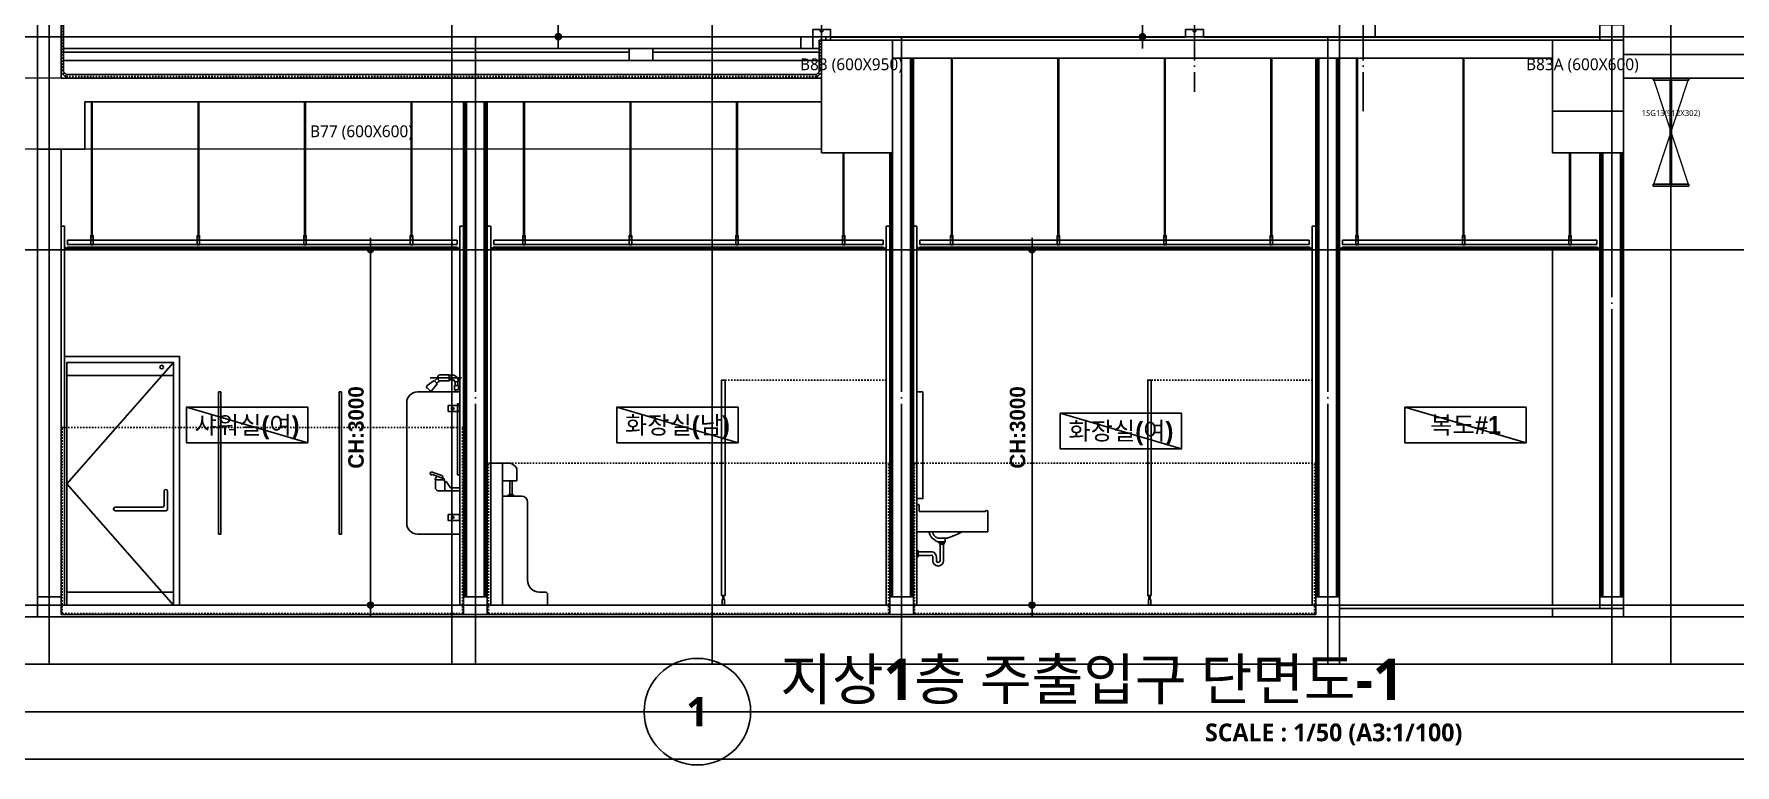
# Model space of a CAD drawing. Header units: millimetres. Extents: x 3106 to 82334, y 1073 to 28529.
# Drawn here: x 56439 to 70808, y 14104 to 20276 of the extents above; entities that cross this region are included whole.
import ezdxf
from ezdxf.enums import TextEntityAlignment as Align

# ---------------------------------------------------------------- set-up
doc = ezdxf.new("R2010")
doc.units = ezdxf.units.MM
doc.header["$LTSCALE"] = 50
for name, pattern in [('CEN', [62, 60, -1, 0, -1]), ('HID', [0.5, 0.25, -0.25]), ('주단면도-1$0$STD_CENTER', [66, 60, -2, 2, -2])]:
    doc.linetypes.add(name, pattern=pattern)
doc.layers.get('Defpoints').update_dxf_attribs({"color": 153})
for name, color, linetype in [('0LIN2', 6, 'Continuous'), ('0SYMB', 7, 'Continuous'), ('A-ANNO-DIM', 4, 'Continuous'), ('A-ANNO-TITL', 7, 'Continuous'), ('A-CEN', 1, 'CEN'), ('A-DWXM-WIND', 4, 'Continuous'), ('A-FIN3', 8, 'Continuous'), ('A-FLOR-TOIL-ELE2', 4, 'Continuous'), ('A-FLOR-TOIL-TILE', 8, 'Continuous'), ('A-FLOR-TOIL-WALL', 6, 'Continuous'), ('A-MKXS-TEXT1', 3, 'Continuous'), ('A-WALL-DRY1', 7, 'Continuous'), ('AA-HAT-타일', 8, 'Continuous'), ('AA-XXXX-TXT1', 2, 'Continuous'), ('C02-AA$0$A-FIN-TYP1', 6, 'Continuous'), ('C02-AA$0$A-SECT-CLNG', 6, 'Continuous'), ('C02-AA$0$A-SECT-MATR1', 4, 'Continuous'), ('fin-5', 6, 'Continuous'), ('FIN2', 5, 'Continuous'), ('FUR', 4, 'Continuous'), ('HH', 9, 'Continuous'), ('HID', 7, 'HID'), ('Leader', 7, 'Continuous'), ('TIL', 8, 'Continuous'), ('TO', 4, 'Continuous'), ('WID', 4, 'Continuous'), ('WIN', 4, 'Continuous'), ('주단면도-1$0$A-FIN-TYP1', 6, 'Continuous'), ('주단면도-1$0$A-OUT-FIN-TYP2', 4, 'Continuous'), ('주단면도-1$0$A-ST-AXIS-CEN', 252, '주단면도-1$0$STD_CENTER'), ('주단면도-1$0$A-ST-CONC', 2, 'Continuous'), ('주단면도-1$0$A-WALL-MASN', 3, 'Continuous'), ('철골', 2, 'Continuous')]:
    doc.layers.add(name, color=color, linetype=linetype)
for name, color, linetype, plot in [('A-ANNO-NPLT', 129, 'Continuous', False), ('G(그리드1)', 185, 'Continuous', False), ('G(그리드2)', 235, 'Continuous', False)]:
    doc.layers.add(name, color=color, linetype=linetype, plot=plot)
doc.layers.add('A-ELEV-LIN2', color=7, linetype='Continuous', lineweight=25)
doc.layers.add('A-XXXX-NPLT', color=144, linetype='Continuous', lineweight=15, plot=False)
doc.styles.add('2020음성 1차', font='나눔고딕Bold.ttf')
doc.styles.add('SH_진천_나눔', font='')
doc.styles.add('맑은고딕', font='')
doc.styles.get('SH_진천_나눔').set_extended_font_data('NanumGothic', bold=True)
doc.styles.get('맑은고딕').set_extended_font_data('Malgun Gothic')
doc.dimstyles.new('SHP 50내부', dxfattribs={"dimscale": 50, "dimtxt": 2.6, "dimasz": 1, "dimexe": 2, "dimexo": 2, "dimgap": 1, "dimtad": 1, "dimdec": 0, "dimzin": 0, "dimdsep": 46, "dimtxsty": '2020음성 1차', "dimblk": 'DIMDOT', "dimcen": 0.09, "dimclrd": 256, "dimclre": 256, "dimclrt": 3, "dimadec": 0, "dimazin": 1, "dimtfac": 1, "dimtdec": 0, "dimtix": 1, "dimtmove": 2, "dimatfit": 0, "dimldrblk": 'DIMDOT', "dimfxl": 1, "dimtolj": 1, "dimtzin": 0, "dimlwd": -1, "dimlwe": -1, "dimarcsym": 0})

# ---------------------------------------------------------------- blocks, each defined once
blk = doc.blocks.new('*U1080')
at = {"layer": 'A-ANNO-TITL'}
blk.add_line((0, 0), (6262, 0), dxfattribs=at)
blk.add_circle((-450, 0), 450, dxfattribs=at)
at = {"layer": 'AA-XXXX-TXT1', "style": 'SH_진천_나눔'}
blk.add_attdef('DWG.TITLE', (250, 100), '', height=350, dxfattribs=at)
at = {"layer": 'AA-XXXX-TXT1', "color": 7, "style": 'SH_진천_나눔'}
blk.add_attdef('NO1', text='', height=300, dxfattribs=at).set_placement((-450, 0), align=Align.MIDDLE)
at = {"layer": 'AA-XXXX-TXT1', "style": 'SH_진천_나눔'}
blk.add_attdef('SCALE', text='', height=150, dxfattribs=at).set_placement((6012, -100), align=Align.TOP_RIGHT)
blk = doc.blocks.new('A$C1BF15DB8')
at = {"layer": 'A-ANNO-NPLT'}
for p, q in [((-21, 14, 0), (-21, -10, 0)), ((0, 0, 0), (-31, 0, 0))]:
    blk.add_line(p, q, dxfattribs=at)
at = {"layer": 'C02-AA$0$A-FIN-TYP1'}
blk.add_line((0, 24), (0, 0), dxfattribs=at)
at = {"layer": 'C02-AA$0$A-SECT-CLNG', "color": 8}
blk.add_line((4, 44), (4, 82), dxfattribs=at)
at = {"layer": 'C02-AA$0$A-SECT-MATR1'}
blk.add_lwpolyline([(-21, 14), (-6, 14), (-6, -1), (9, -1), (9, 0), (-5, 0), (-5, 15), (-20, 15), (-20, 29), (-21, 29)], close=True, dxfattribs=at)
blk = doc.blocks.new('A$C1A1450A5')
at = {"layer": 'C02-AA$0$A-SECT-CLNG', "color": 8}
for p, q in [((-7, 0), (-7, -3)), ((7, 0), (-7, 0)), ((7, 0), (7, -3)), ((10, -3), (-10, -3)), ((-10, -3), (-10, -83)), ((10, -6), (-10, -6)), ((10, -37), (-10, -37)), ((10, -83), (-10, -83)), ((-7, -9), (-7, -6)), ((7, -9), (-7, -9)), ((-4, -14), (-4, -9)), ((4, -14), (-4, -14)), ((4, -14), (4, -9)), ((7, -9), (7, -6)), ((10, -3), (10, -83))]:
    blk.add_line(p, q, dxfattribs=at)
blk = doc.blocks.new('DIMDOT')
at = {"color": 0}
blk.add_line((-2, 0), (2, 0), dxfattribs=at)
for radius in [0.5, 0.25]:
    blk.add_circle((0, 0), radius, dxfattribs=at)
blk = doc.blocks.new('*D1210')
at = {"layer": 'A-ANNO-DIM'}
for p, q in [((65266, 18454), (64770, 18454)), ((64870, 18404), (64870, 15504)), ((65271, 15454), (64770, 15454))]:
    blk.add_line(p, q, dxfattribs=at)
at = {"layer": 'Defpoints', "color": 0}
for p in [(65366, 18454), (64870, 15454), (65371, 15454)]:
    blk.add_point(p, dxfattribs=at)
at = {"layer": 'A-ANNO-DIM', "linetype": 'ByBlock', "xscale": 50, "yscale": 50, "zscale": 50}
for p, rotation in [((64870, 18454), 90), ((64870, 15454), 270)]:
    blk.add_blockref('DIMDOT', p, dxfattribs=dict(at, rotation=rotation))
at = {"layer": 'A-ANNO-DIM', "color": 3, "insert": (64748, 16954), "char_height": 130, "attachment_point": 5, "rotation": 90, "style": '2020음성 1차'}
blk.add_mtext('\\A1;CH:3000', dxfattribs=at)
blk = doc.blocks.new('*D1211')
at = {"layer": 'A-ANNO-DIM'}
for p, q in [((66199, 23254), (65703, 23254)), ((65803, 23204), (65803, 20304)), ((66203, 20254), (65703, 20254))]:
    blk.add_line(p, q, dxfattribs=at)
at = {"layer": 'Defpoints', "color": 0}
for p in [(66299, 23254), (65803, 20254), (66303, 20254)]:
    blk.add_point(p, dxfattribs=at)
at = {"layer": 'A-ANNO-DIM', "linetype": 'ByBlock', "xscale": 50, "yscale": 50, "zscale": 50}
for p, rotation in [((65803, 23254), 90), ((65803, 20254), 270)]:
    blk.add_blockref('DIMDOT', p, dxfattribs=dict(at, rotation=rotation))
at = {"layer": 'A-ANNO-DIM', "color": 3, "insert": (65681, 21754), "char_height": 130, "attachment_point": 5, "rotation": 90, "style": '2020음성 1차'}
blk.add_mtext('\\A1;CH:3000', dxfattribs=at)
blk = doc.blocks.new('*D1213')
at = {"layer": 'A-ANNO-DIM'}
for p, q in [((61568, 23254), (60768, 23254)), ((60868, 23204), (60868, 20304)), ((61568, 20254), (60768, 20254))]:
    blk.add_line(p, q, dxfattribs=at)
at = {"layer": 'Defpoints', "color": 0}
for p in [(61668, 23254), (60868, 20254), (61668, 20254)]:
    blk.add_point(p, dxfattribs=at)
at = {"layer": 'A-ANNO-DIM', "linetype": 'ByBlock', "xscale": 50, "yscale": 50, "zscale": 50}
for p, rotation in [((60868, 23254), 90), ((60868, 20254), 270)]:
    blk.add_blockref('DIMDOT', p, dxfattribs=dict(at, rotation=rotation))
at = {"layer": 'A-ANNO-DIM', "color": 3, "insert": (60746, 21754), "char_height": 130, "attachment_point": 5, "rotation": 90, "style": '2020음성 1차'}
blk.add_mtext('\\A1;3000', dxfattribs=at)
blk = doc.blocks.new('*D1242')
at = {"layer": 'A-ANNO-DIM'}
for p, q in [((59678, 18454), (59182, 18454)), ((59282, 18404), (59282, 15504)), ((59682, 15454), (59182, 15454))]:
    blk.add_line(p, q, dxfattribs=at)
at = {"layer": 'Defpoints', "color": 0}
for p in [(59778, 18454), (59282, 15454), (59782, 15454)]:
    blk.add_point(p, dxfattribs=at)
at = {"layer": 'A-ANNO-DIM', "linetype": 'ByBlock', "xscale": 50, "yscale": 50, "zscale": 50}
for p, rotation in [((59282, 18454), 90), ((59282, 15454), 270)]:
    blk.add_blockref('DIMDOT', p, dxfattribs=dict(at, rotation=rotation))
at = {"layer": 'A-ANNO-DIM', "color": 3, "insert": (59160, 16954), "char_height": 130, "attachment_point": 5, "rotation": 90, "style": '2020음성 1차'}
blk.add_mtext('\\A1;CH:3000', dxfattribs=at)

msp = doc.modelspace()

# ---------------------------------------------------------------- linework, layer by layer
msp.add_lwpolyline([(63167.5, 20223.9), (63127.5, 20223.9), (63127.5, 20253.9), (63167.5, 20253.9)], close=True)
at = {"layer": '0LIN2'}
for p, q in [((63167.5, 20253.9), (63167.5, 20250.9)), ((63167.5, 20253.9), (63167.5, 20250.9)), ((63167.5, 20250.9), (63167.5, 20253.9))]:
    msp.add_line(p, q, dxfattribs=at)
for points in [[(63167.5, 20253.9), (66167.5, 20253.9)], [(63167.5, 20250.9), (66167.5, 20250.9)], [(66317.5, 20253.9), (69667.5, 20253.9)], [(66317.5, 20250.9), (69667.5, 20250.9)]]:
    msp.add_lwpolyline(points, dxfattribs=at)
at = {"layer": '0SYMB'}
for points in [[(58751.4, 17124.6), (57726.4, 17124.6), (57726.4, 16824.6), (58751.4, 16824.6)], [(62386.8, 17124.6), (61361.8, 17124.6), (61361.8, 16824.6), (62386.8, 16824.6)], [(69045.5, 17124.6), (68020.5, 17124.6), (68020.5, 16824.6), (69045.5, 16824.6)], [(66133.3, 17074.6), (65108.3, 17074.6), (65108.3, 16774.6), (66133.3, 16774.6)]]:
    msp.add_lwpolyline(points, close=True, dxfattribs=at)
at = {"layer": 'A-ANNO-NPLT'}
for p, q in [((56718.5, 18453.9), (56687.5, 18453.9)), ((56697.5, 18467.9), (56697.5, 18443.9)), ((60016.5, 18453.9), (60047.5, 18453.9)), ((60037.5, 18467.9), (60037.5, 18443.9)), ((60318.5, 18453.9), (60287.5, 18453.9)), ((60297.5, 18467.9), (60297.5, 18443.9)), ((63616.5, 18453.9), (63647.5, 18453.9)), ((63637.5, 18467.9), (63637.5, 18443.9)), ((63918.5, 18453.9), (63887.5, 18453.9)), ((63897.5, 18467.9), (63897.5, 18443.9)), ((67216.5, 18453.9), (67247.5, 18453.9)), ((67237.5, 18467.9), (67237.5, 18443.9)), ((67488.5, 18453.9), (67457.5, 18453.9)), ((67467.5, 18467.9), (67467.5, 18443.9)), ((69646.5, 18453.9), (69677.5, 18453.9)), ((69667.5, 18467.9), (69667.5, 18443.9))]:
    msp.add_line(p, q, dxfattribs=at)
at = {"layer": 'A-CEN'}
for p, q in [((56567.5, 26153.9), (56567.5, 14953.9)), ((63092.5, 26153.9), (63092.5, 19789.4)), ((66242.5, 26153.9), (66242.5, 19789.4)), ((67667.5, 26153.9), (67667.5, 19623.9)), ((69767.5, 14953.9), (69767.5, 26153.9)), ((56567.5, 20333.9), (56567.5, 14953.9)), ((60167.5, 20253.9), (60167.5, 14953.9)), ((63767.5, 20253.9), (63767.5, 14953.9)), ((67367.5, 20253.9), (67367.5, 14953.9))]:
    msp.add_line(p, q, dxfattribs=at)
at = {"layer": 'A-DWXM-WIND'}
for p, q in [((56717.5, 17393.9), (57617.5, 17393.9)), ((57537.5, 16294.1), (57537.5, 16416.1)), ((57551.5, 16430.1), (57553.5, 16430.1)), ((57567.5, 16264.1), (57567.5, 16416.1)), ((57110.5, 16266.1), (57110.5, 16264.1)), ((57124.5, 16280.1), (57523.5, 16280.1)), ((57124.5, 16250.1), (57553.5, 16250.1)), ((57617.5, 15563.9), (56717.5, 15563.9))]:
    msp.add_line(p, q, dxfattribs=at)
msp.add_lwpolyline([(56717.5, 15453.9), (56717.5, 17503.9), (57617.5, 17503.9), (57617.5, 15453.9)], dxfattribs=at)
msp.add_circle((57517.5, 17463.9), 15, dxfattribs=at)
for centre, start, end in [((57551.5, 16416.1), 90, 180), ((57553.5, 16416.1), 0, 90), ((57124.5, 16266.1), 90, 180), ((57124.5, 16264.1), 180, 270), ((57523.5, 16294.1), 270, 0), ((57553.5, 16264.1), 270, 0)]:
    msp.add_arc(centre, 14, start, end, dxfattribs=at)
at = {"layer": 'A-ELEV-LIN2'}
msp.add_line((69267.5, 15453.9), (69267.5, 18453.9), dxfattribs=at)
at = {"layer": 'A-FIN3'}
msp.add_line((67767.5, 20253.9), (67767.5, 23253.9), dxfattribs=at)
at = {"layer": 'A-FLOR-TOIL-ELE2'}
for p, q in [((59984.7, 17395.6), (59945.1, 17395.6)), ((59963.2, 17395.6), (59963.2, 17357.6)), ((59758.8, 17288.3), (59781.6, 17266.2)), ((59819.6, 17351), (59760.2, 17307.4)), ((59786.2, 17371.8), (60051.5, 17371.8)), ((59846, 17323), (59800, 17267.2)), ((59819.6, 17351), (59846, 17323)), ((59849.3, 17374.1), (59822.9, 17347.7)), ((59863.5, 17348.8), (59841.3, 17327.9)), ((59963.2, 17362.6), (59945.1, 17362.6)), ((59978.7, 17357.6), (59945.1, 17357.6)), ((59991.3, 17339.5), (59991.3, 17345.1)), ((60022.7, 17339.5), (59991.3, 17339.5)), ((60024.3, 17308.1), (59991.3, 17308.1)), ((59991.3, 17308.1), (59991.3, 17271.8)), ((59991.3, 17271.8), (60024.3, 17271.8)), ((59996.2, 17337.8), (59996.2, 17339.5)), ((59996.2, 17337.8), (59996.2, 17308.1)), ((60019.3, 17337.8), (60019.3, 17339.5)), ((60019.3, 17337.8), (60019.3, 17308.1)), ((60024.3, 17271.8), (60024.3, 17308.1)), ((60024.3, 17299.9), (60037.5, 17299.9)), ((60024.3, 17276.8), (60037.5, 17276.8)), ((59990, 17113.9), (59960, 17113.9)), ((59975, 17128.9), (59975, 17098.9)), ((60037.5, 17088.9), (60037.5, 17138.9)), ((59792.8, 16577.8), (59806.6, 16577.8)), ((59804.9, 16555.4), (59894.3, 16522.8)), ((59806.6, 16577.8), (59890.8, 16545.1)), ((59842.7, 16541.7), (59824.5, 16510.7)), ((59890.8, 16545.1), (59894.3, 16522.8)), ((59906.3, 16510.7), (59824.5, 16510.7)), ((59830.7, 16510.7), (59830.7, 16436.8)), ((59830.7, 16436.8), (59847.9, 16419.6)), ((59847.9, 16419.6), (59909.8, 16419.6)), ((59901.2, 16522.8), (59894.3, 16522.8)), ((59906.3, 16510.7), (59901.2, 16522.8)), ((59909.8, 16493.6), (59905.1, 16510.7)), ((59909.8, 16419.6), (59909.8, 16493.6)), ((59909.8, 16493.6), (59923.5, 16493.6)), ((59909.8, 16419.6), (60037.5, 16419.6)), ((59923.5, 16493.6), (59956.2, 16445.4)), ((59956.2, 16445.4), (60037.5, 16445.4)), ((59990, 16193.9), (59960, 16193.9)), ((59975, 16178.9), (59975, 16208.9)), ((60037.5, 16218.9), (60037.5, 16168.9))]:
    msp.add_line(p, q, dxfattribs=at)
msp.add_lwpolyline([(59865.8, 17398.9), (59945.1, 17398.9), (59945.1, 17347.7), (59865.6, 17347.7)], dxfattribs=at)
for points in [[(59937.5, 17088.9), (60037.5, 17088.9), (60037.5, 17138.9), (59937.5, 17138.9)], [(60037.5, 17153.9), (60017.5, 17153.9), (60017.5, 16553.9), (60037.5, 16553.9)], [(60034.5, 17088.9), (60037.5, 17088.9), (60037.5, 17138.9), (60034.5, 17138.9)], [(59937.5, 16218.9), (60037.5, 16218.9), (60037.5, 16168.9), (59937.5, 16168.9)], [(60034.5, 16218.9), (60037.5, 16218.9), (60037.5, 16168.9), (60034.5, 16168.9)]]:
    msp.add_lwpolyline(points, close=True, dxfattribs=at)
for centre in [(59975, 17113.9), (59975, 16193.9)]:
    msp.add_circle(centre, 10, dxfattribs=at)
for centre, radius, start, end in [((59877.2, 17373.3), 28, 113.88842, 245.57556), ((59967.1, 17342.8), 55.7, 356.6191, 71.55738), ((59767.6, 17297.3), 12.5, 126.29314, 225.81883), ((59790.3, 17275.2), 12.5, 225.81883, 320.51586), ((59978.7, 17345.1), 12.5, 0, 90), ((59798.1, 16566.2), 12.7, 114.35489, 302.26648)]:
    msp.add_arc(centre, radius, start, end, dxfattribs=at)
at = {"layer": 'A-FLOR-TOIL-TILE'}
msp.add_line((59997.5, 17253.9), (59997.5, 17271.8), dxfattribs=at)
at = {"layer": 'A-FLOR-TOIL-WALL'}
for points in [[(58017.5, 17253.9), (57997.5, 17253.9), (57997.5, 16053.9), (58017.5, 16053.9)], [(59037.5, 17253.9), (59017.5, 17253.9), (59017.5, 16053.9), (59037.5, 16053.9)]]:
    msp.add_lwpolyline(points, close=True, dxfattribs=at)
msp.add_lwpolyline([(59587.5, 17163.9, -0.4142136), (59677.5, 17253.9), (60037.5, 17253.9), (60037.5, 16053.9), (59677.5, 16053.9, -0.4142136), (59587.5, 16143.9)], format="xyb", close=True, dxfattribs=at)
at = {"layer": 'A-WALL-DRY1'}
for p, q in [((63842.5, 15523.9), (63842.5, 20073.9)), ((63855, 15523.9), (63855, 20073.9)), ((63867.5, 15523.9), (63867.5, 20073.9)), ((67267.5, 15523.9), (67267.5, 20073.9)), ((67280, 15523.9), (67280, 20073.9)), ((67292.5, 15523.9), (67292.5, 20073.9)), ((67442.5, 15523.9), (67442.5, 20073.9)), ((67455, 15523.9), (67455, 20073.9)), ((67467.5, 15523.9), (67467.5, 20073.9)), ((60067.5, 15523.9), (60067.5, 19703.9)), ((60080, 15523.9), (60080, 19703.9)), ((60092.5, 15523.9), (60092.5, 19703.9)), ((60242.5, 15523.9), (60242.5, 19703.9)), ((60255, 15523.9), (60255, 19703.9)), ((60267.5, 15523.9), (60267.5, 19703.9)), ((63667.5, 15523.9), (63667.5, 19273.9)), ((63680, 15523.9), (63680, 19273.9)), ((63692.5, 15523.9), (63692.5, 19315.2)), ((69667.5, 15523.9), (69667.5, 19273.9)), ((69680, 15523.9), (69680, 19273.9)), ((69692.5, 15523.9), (69692.5, 19273.9)), ((69842.5, 15523.9), (69842.5, 19273.9)), ((69855, 15523.9), (69855, 19273.9)), ((69867.5, 15523.9), (69867.5, 19273.9))]:
    msp.add_line(p, q, dxfattribs=at)
at = {"layer": 'A-XXXX-NPLT'}
for p, q in [((63092.5, 19903.9), (54867.5, 19903.9)), ((70116.5, 19903.9), (70418.5, 18991.9)), ((70116.5, 18991.9), (70418.5, 19903.9)), ((63092.5, 19303.9), (54867.5, 19303.9))]:
    msp.add_line(p, q, dxfattribs=at)
for points in [[(63092.5, 19273.9), (63692.5, 19273.9), (63692.5, 20223.9), (63092.5, 20223.9)], [(69267.5, 19623.9), (69867.5, 19623.9), (69867.5, 20223.9), (69267.5, 20223.9)]]:
    msp.add_lwpolyline(points, close=True, dxfattribs=at)
at = {"layer": 'AA-HAT-타일'}
for p, q in [((56697.5, 15453.9), (56697.5, 18653.9)), ((60037.5, 15453.9), (60037.5, 18653.9)), ((60297.5, 15453.9), (60297.5, 18653.9)), ((63637.5, 15453.9), (63637.5, 18653.9)), ((63897.5, 15453.9), (63897.5, 18653.9)), ((67237.5, 15453.9), (67237.5, 18653.9)), ((56697.5, 15453.9), (60037.5, 15453.9)), ((60297.5, 15453.9), (63637.5, 15453.9)), ((63897.5, 15453.9), (67237.5, 15453.9))]:
    msp.add_line(p, q, dxfattribs=at)
at = {"layer": 'C02-AA$0$A-FIN-TYP1'}
for p, q in [((56718.5, 18477.9), (60016.5, 18477.9, 0)), ((56718.5, 18465.9), (60016.5, 18465.9, 0)), ((56718.5, 18453.9), (60016.5, 18453.9, 0)), ((60318.5, 18477.9), (63616.5, 18477.9, 0)), ((60318.5, 18465.9), (63616.5, 18465.9, 0)), ((60318.5, 18453.9), (63616.5, 18453.9, 0)), ((63918.5, 18477.9), (67216.5, 18477.9, 0)), ((63918.5, 18465.9), (67216.5, 18465.9, 0)), ((63918.5, 18453.9), (67216.5, 18453.9, 0)), ((67488.5, 18477.9), (69646.5, 18477.9, 0)), ((67488.5, 18465.9), (69646.5, 18465.9, 0)), ((67488.5, 18453.9), (69646.5, 18453.9, 0))]:
    msp.add_line(p, q, dxfattribs=at)
at = {"layer": 'C02-AA$0$A-SECT-CLNG', "color": 8}
for p, q in [((64188.6, 20073.9), (64188.6, 18578.4)), ((64195.6, 20073.9), (64195.6, 18578.4)), ((65088.6, 20073.9), (65088.6, 18578.4)), ((65095.6, 20073.9), (65095.6, 18578.4)), ((65988.6, 20073.9), (65988.6, 18578.4)), ((65995.6, 20073.9), (65995.6, 18578.4)), ((66888.6, 20073.9), (66888.6, 18578.4)), ((66895.6, 20073.9), (66895.6, 18578.4)), ((67611.6, 20073.9), (67611.6, 18578.4)), ((67618.6, 20073.9), (67618.6, 18578.4)), ((68511.6, 20073.9), (68511.6, 18578.4)), ((68518.6, 20073.9), (68518.6, 18578.4)), ((56924.2, 19703.9), (56924.2, 18578.4)), ((56931.2, 19703.9), (56931.2, 18578.4)), ((57824.2, 19703.9), (57824.2, 18578.4)), ((57831.2, 19703.9), (57831.2, 18578.4)), ((58724.2, 19703.9), (58724.2, 18578.4)), ((58731.2, 19703.9), (58731.2, 18578.4)), ((59624.2, 19703.9), (59624.2, 18578.4)), ((59631.2, 19703.9), (59631.2, 18578.4)), ((60574.3, 19703.9), (60574.3, 18578.4)), ((60581.3, 19703.9), (60581.3, 18578.4)), ((61474.3, 19703.9), (61474.3, 18578.4)), ((61481.3, 19703.9), (61481.3, 18578.4)), ((62374.3, 19703.9), (62374.3, 18578.4)), ((62381.3, 19703.9), (62381.3, 18578.4)), ((63274.3, 19273.9), (63274.3, 18578.4)), ((63281.3, 19273.9), (63281.3, 18578.4)), ((69411.6, 19273.9), (69411.6, 18578.4)), ((69418.6, 19273.9), (69418.6, 18578.4)), ((56722.9, 18535.9), (60012.1, 18535.9, 0)), ((56722.9, 18497.9), (60012.1, 18497.9, 0)), ((60322.9, 18535.9), (63612.1, 18535.9, 0)), ((60322.9, 18497.9), (63612.1, 18497.9, 0)), ((63922.9, 18535.9), (67212.1, 18535.9, 0)), ((63922.9, 18497.9), (67212.1, 18497.9, 0)), ((67492.9, 18535.9), (69642.1, 18535.9, 0)), ((67492.9, 18497.9), (69642.1, 18497.9, 0))]:
    msp.add_line(p, q, dxfattribs=at)
at = {"layer": 'fin-5'}
for p, q in [((66167.5, 20253.9), (66167.5, 20250.9)), ((66317.5, 20253.9), (66317.5, 20250.9)), ((66317.5, 20253.9), (66317.5, 20250.9)), ((66317.5, 20253.9), (66317.5, 20250.9)), ((56711, 19933.9), (56687.5, 19957.3)), ((63049.1, 19933.9), (63072.5, 19957.3))]:
    msp.add_line(p, q, dxfattribs=at)
at = {"layer": 'FIN2'}
msp.add_line((56687.5, 21773.9), (56687.5, 19957.3), dxfattribs=at)
at = {"layer": 'FUR'}
for points in [[(62277.5, 15533.9), (62247.5, 15533.9), (62247.5, 17353.9), (62277.5, 17353.9)], [(65877.5, 15533.9), (65847.5, 15533.9), (65847.5, 17353.9), (65877.5, 17353.9)], [(62257.5, 15503.9), (62267.5, 15503.9), (62267.5, 15533.9), (62257.5, 15533.9)], [(65857.5, 15503.9), (65867.5, 15503.9), (65867.5, 15533.9), (65857.5, 15533.9)]]:
    msp.add_lwpolyline(points, close=True, dxfattribs=at)
for points in [[(62262.5, 15453.9), (62272.5, 15453.9), (62272.5, 15498.9, 0.4142136), (62267.5, 15503.9), (62257.5, 15503.9, 0.4142136), (62252.5, 15498.9), (62252.5, 15453.9)], [(65862.5, 15453.9), (65872.5, 15453.9), (65872.5, 15498.9, 0.4142136), (65867.5, 15503.9), (65857.5, 15503.9, 0.4142136), (65852.5, 15498.9), (65852.5, 15453.9)]]:
    msp.add_lwpolyline(points, format="xyb", close=True, dxfattribs=at)
at = {"layer": 'G(그리드1)'}
for points in [[(50167.5, 28153.9), (73267.5, 28153.9), (73267.5, 14153.9), (50167.5, 14153.9)], [(50567.5, 27753.9), (72867.5, 27753.9), (72867.5, 14553.9), (50567.5, 14553.9)], [(50967.5, 27353.9), (72467.5, 27353.9), (72467.5, 14953.9), (50967.5, 14953.9)], [(51367.5, 26953.9), (72067.5, 26953.9), (72067.5, 14953.9), (51367.5, 14953.9)], [(52167.5, 26153.9), (71267.5, 26153.9), (71267.5, 15353.9), (52167.5, 15353.9)]]:
    msp.add_lwpolyline(points, close=True, dxfattribs=at)
at = {"layer": 'G(그리드2)'}
for p, q in [((58751.4, 16824.6), (57726.4, 17124.6)), ((62386.8, 16824.6), (61361.8, 17124.6)), ((69045.5, 16824.6), (68020.5, 17124.6)), ((66133.3, 16774.6), (65108.3, 17074.6))]:
    msp.add_line(p, q, dxfattribs=at)
at = {"layer": 'HH'}
for p, q in [((56715.5, 19903.9), (56667.5, 19951.9)), ((63044.5, 19903.9), (63092.5, 19951.9))]:
    msp.add_line(p, q, dxfattribs=at)
at = {"layer": 'HID', "color": 8}
for p, q in [((56677.5, 21753.9), (56677.5, 19953.2)), ((63082.5, 20223.9), (63082.5, 19953.2)), ((56711.8, 19918.9), (56677.5, 19953.2)), ((63048.2, 19918.9), (56711.8, 19918.9)), ((63048.2, 19918.9), (63082.5, 19953.2)), ((62277.5, 17353.9), (63637.5, 17353.9)), ((65877.5, 17353.9), (67237.5, 17353.9)), ((56677.5, 15383.9), (56677.5, 16953.9)), ((56677.5, 16953.9), (60057.5, 16953.9)), ((60057.5, 15383.9), (60057.5, 16953.9)), ((60277.5, 15383.9), (60277.5, 16653.9)), ((60277.5, 16653.9), (63657.5, 16653.9)), ((63657.5, 15383.9), (63657.5, 16653.9)), ((63877.5, 15383.9), (63877.5, 16653.9)), ((63877.5, 16653.9), (67257.5, 16653.9)), ((67257.5, 15383.9), (67257.5, 16653.9)), ((56677.5, 15383.9), (60057.5, 15383.9)), ((60277.5, 15383.9), (63657.5, 15383.9)), ((63077.5, 15383.9), (63667.5, 15383.9)), ((63877.5, 15383.9), (67257.5, 15383.9))]:
    msp.add_line(p, q, dxfattribs=at)
at = {"layer": 'Leader'}
msp.add_lwpolyline([(57677.2, 20123.9, 0, 27.8, 0), (57677.2, 20207.2, 0, 0, 0), (57677.2, 21982.2, 0, 0, 0), (57977.2, 21982.2, 0, 0, 0)], format="xyseb", dxfattribs=at)
at = {"layer": 'TIL'}
msp.add_line((63897.5, 16653.9), (63897.5, 16653.9), dxfattribs=at)
msp.add_line((63897.5, 16653.9), (63897.5, 16653.9), dxfattribs=at)
msp.add_line((63897.5, 16653.9), (63897.5, 16653.9), dxfattribs=at)
at = {"layer": 'TO'}
for p, q in [((60457.7, 16653.9), (60397.5, 16653.9)), ((60397.5, 16503.9), (60397.5, 16653.9)), ((60517.9, 16503.9), (60517.9, 16608.5)), ((63897.5, 16653.9), (63897.5, 16653.9)), ((60397.5, 16503.9), (60517.9, 16503.9)), ((60442.5, 16373.9), (60447.5, 16383.9)), ((60447.5, 16383.9), (60452.5, 16383.9)), ((60487.5, 16383.9), (60447.5, 16383.9)), ((60452.5, 16388.9), (60457.5, 16388.9)), ((60452.5, 16383.9), (60452.5, 16388.9)), ((60452.5, 16388.9), (60482.5, 16388.9)), ((60457.5, 16388.9), (60457.5, 16503.9)), ((60477.5, 16503.9), (60477.5, 16388.9)), ((60477.5, 16388.9), (60482.5, 16388.9)), ((60482.5, 16388.9), (60482.5, 16383.9)), ((60482.5, 16383.9), (60487.5, 16383.9)), ((60487.5, 16383.9), (60492.5, 16373.9)), ((60397.5, 15453.9), (60397.5, 16373.9)), ((60397.5, 16373.9), (60442.5, 16373.9)), ((60397.5, 15453.9), (60397.5, 16373.9)), ((60492.5, 16373.9), (60442.5, 16373.9)), ((60492.5, 16373.9), (60557.5, 16373.9)), ((60607.5, 16323.9), (60607.5, 15663.9)), ((63907.5, 16303.9), (63897.5, 16303.9)), ((63897.5, 16303.9), (63897.5, 16073.9)), ((63917.5, 16243.9), (63917.5, 16293.9)), ((64477.5, 16243.9), (63917.5, 16243.9)), ((64497.5, 16073.9), (64497.5, 16243.9)), ((63897.5, 16073.9), (63995.2, 16073.9)), ((64283.2, 16073.9), (63995.2, 16073.9)), ((64077.5, 15988.9), (64082.5, 15988.9)), ((64082.5, 15988.9), (64082.5, 15978.9)), ((64082.5, 15978.9), (64087.5, 15978.9)), ((64127.5, 15978.9), (64087.5, 15978.9)), ((64087.5, 15978.9), (64087.5, 15968.9)), ((64087.5, 15968.9), (64092.5, 15968.9)), ((64092.5, 15968.9), (64092.5, 15828.9)), ((64122.5, 15968.9), (64092.5, 15968.9)), ((64122.5, 15828.9), (64122.5, 15968.9)), ((64122.5, 15968.9), (64127.5, 15968.9)), ((64127.5, 15968.9), (64127.5, 15978.9)), ((64127.5, 15978.9), (64132.5, 15978.9)), ((64132.5, 15978.9), (64132.5, 15988.9)), ((64132.5, 15988.9), (64137.5, 15988.9)), ((64137.5, 15998.9), (64137.5, 16018.9)), ((64137.5, 15988.9), (64137.5, 15998.9)), ((64283.2, 16073.9), (64497.5, 16073.9)), ((63897.5, 15918.9), (63897.5, 15858.9)), ((63907.5, 15913.9), (63897.5, 15918.9)), ((63897.5, 15858.9), (63907.5, 15863.9)), ((63907.5, 15903.9), (63907.5, 15913.9)), ((63907.5, 15903.9), (63907.5, 15873.9)), ((64007.5, 15903.9), (63907.5, 15903.9)), ((63907.5, 15863.9), (63907.5, 15873.9)), ((63907.5, 15873.9), (64012.5, 15873.9)), ((64032.5, 15858.9), (64032.5, 15828.9)), ((64062.5, 15828.9), (64062.5, 15858.9)), ((60707.5, 15563.9), (60757.5, 15563.9)), ((60777.5, 15543.9), (60777.5, 15453.9)), ((60777.5, 15453.9), (60397.5, 15453.9))]:
    msp.add_line(p, q, dxfattribs=at)
msp.add_lwpolyline([(63947.5, 17253.9), (63947.5, 16353.9), (63897.5, 16353.9), (63897.5, 17253.9)], close=True, dxfattribs=at)
for points in [[(64137.5, 16018.9), (64107.5, 16018.9), (64077.5, 16018.9, -0.1164338), (64071.6, 16020.3, -0.0425052), (64057.5, 16028.9, -0.0379763), (64042.9, 16041.5, -0.0806116), (64037.5, 16048.9), (64025, 16073.9)], [(64132.5, 15988.9), (64107.5, 15988.9), (64082.5, 15988.9, -0.0091466)]]:
    msp.add_lwpolyline(points, format="xyb", dxfattribs=at)
for centre, radius, start, end in [((60424, 16546.6), 112.5, 33.3723, 72.56122), ((60557.5, 16323.9), 50, 0, 90), ((63907.5, 16293.9), 10, 0, 90), ((64487.5, 16243.9), 10, 0, 180), ((64123.4, 16129.5), 139.7, 203.44196, 205.6975), ((65537.5, 16810), 1709, 205.6975, 206.56505), ((64143.1, 16112.8), 150, 206.56505, 209.49345), ((64106.1, 16091.8), 107.5, 209.49345, 216.8699), ((64076.8, 16069.8), 70.9, 216.8699, 225.95727), ((64061.6, 16054.1), 49, 225.95727, 238.47805), ((63990, 15937.3), 88, 49.14379, 58.47805), ((64016.6, 15968.1), 47.3, 38.98998, 49.14379), ((64070.9, 16012.1), 22.6, 218.98998, 233.71212), ((64060.3, 15997.6), 4.63, 233.71212, 255.96376), ((64184.2, 16493.4), 515.7, 255.96376, 258.05974), ((64137.5, 16105.6), 86.7, 270, 289.79888), ((63812.1, 17009.7), 1047.6, 289.79888, 295.46834), ((63341.6, 17997.4), 2141.7, 295.46834, 296.08356), ((64016.6, 15858.9), 45.9, 0, 101.42119), ((64016.9, 15858.9), 15.6, 0, 106.2602), ((64077.5, 15828.9), 45, 180, 0), ((64077.5, 15828.9), 15, 180, 0), ((60707.5, 15663.9), 100, 180, 270), ((60757.5, 15543.9), 20, 0, 90)]:
    msp.add_arc(centre, radius, start, end, dxfattribs=at)
at = {"layer": 'WID'}
for points in [[(63081.5, 20313.9), (63081.5, 20298.9), (63103.5, 20298.9), (63103.5, 20313.9), (63167.5, 20313.9), (63167.5, 20253.9), (63017.5, 20253.9), (63017.5, 20313.9), (63081.5, 20313.9)], [(66231.5, 20313.9), (66231.5, 20298.9), (66253.5, 20298.9), (66253.5, 20313.9), (66317.5, 20313.9), (66317.5, 20253.9), (66167.5, 20253.9), (66167.5, 20313.9), (66231.5, 20313.9)], [(56697.5, 15453.9), (57667.5, 15453.9), (57667.5, 17553.9), (56697.5, 17553.9)]]:
    msp.add_lwpolyline(points, dxfattribs=at)
at = {"layer": 'WIN', "color": 1}
msp.add_lwpolyline([(57617.5, 17503.9), (56717.5, 16478.9), (57617.5, 15453.9)], dxfattribs=at)
at = {"layer": '주단면도-1$0$A-FIN-TYP1'}
for p, q in [((63072.5, 20153.9), (56687.5, 20153.9)), ((61467.5, 20123.9), (56687.5, 20123.9)), ((63072.5, 20123.9), (61667.5, 20123.9)), ((63092.5, 20223.9), (63072.5, 20223.9)), ((63072.5, 20223.9), (63072.5, 19957.3)), ((63072.5, 20053.9), (56687.5, 20053.9)), ((63049.1, 19933.9), (56711, 19933.9)), ((56667.5, 18653.9), (56697.5, 18653.9)), ((56697.5, 15453.9), (56697.5, 18653.9)), ((67467.5, 15453.9), (69667.5, 15453.9))]:
    msp.add_line(p, q, dxfattribs=at)
msp.add_lwpolyline([(61667.5, 20053.9), (61467.5, 20053.9), (61467.5, 20153.9), (61667.5, 20153.9)], close=True, dxfattribs=at)
at = {"layer": '주단면도-1$0$A-OUT-FIN-TYP2'}
msp.add_lwpolyline([(63017.5, 20253.9), (62932.5, 20253.9, 0.4142136), (62917.5, 20238.9), (62917.5, 20153.9), (63017.5, 20153.9)], format="xyb", close=True, dxfattribs=at)
at = {"layer": '주단면도-1$0$A-ST-AXIS-CEN', "linetype": 'Continuous'}
for p, q in [((59967.5, 26153.9), (59967.5, 14953.9)), ((62167.5, 26153.9), (62167.5, 14953.9)), ((67467.5, 26153.9), (67467.5, 14953.9)), ((70267.5, 26153.9), (70267.5, 14953.9)), ((52167.5, 20253.9), (71267.5, 20253.9)), ((56697.5, 18653.9), (56667.5, 18653.9)), ((60037.5, 18653.9), (60067.5, 18653.9)), ((60297.5, 18653.9), (60267.5, 18653.9)), ((63637.5, 18653.9), (63667.5, 18653.9)), ((63897.5, 18653.9), (63867.5, 18653.9)), ((67237.5, 18653.9), (67267.5, 18653.9)), ((52167.5, 18453.9), (71267.5, 18453.9)), ((52167.5, 15453.9), (71267.5, 15453.9))]:
    msp.add_line(p, q, dxfattribs=at)
at = {"layer": '주단면도-1$0$A-ST-CONC'}
for p, q in [((56667.5, 21753.9), (56667.5, 19903.9)), ((56467.5, 21553.9), (56467.5, 19303.9)), ((69267.5, 20223.9), (63092.5, 20223.9)), ((63092.5, 20223.9), (63092.5, 19903.9)), ((69267.5, 20073.9), (63692.5, 20073.9)), ((71267.5, 20103.9), (69867.5, 20103.9)), ((63092.5, 19903.9), (56667.5, 19903.9)), ((71267.5, 19903.9), (69867.5, 19903.9)), ((56867.5, 19703.9), (63092.5, 19703.9)), ((56867.5, 19703.9), (56867.5, 19303.9)), ((56867.5, 19303.9), (56467.5, 19303.9)), ((56467.5, 15523.9), (56467.5, 15353.9)), ((56667.5, 15523.9), (56467.5, 15523.9)), ((56667.5, 15523.9), (56667.5, 15373.9)), ((69267.5, 15423.9), (67467.5, 15423.9)), ((67267.5, 15373.9), (56667.5, 15373.9))]:
    msp.add_line(p, q, dxfattribs=at)
for points in [[(69867.5, 20153.9), (69867.5, 20353.9), (69667.5, 20353.9), (69667.5, 20223.9)], [(60267.5, 15373.9), (60267.5, 15523.9), (60067.5, 15523.9), (60067.5, 15373.9)], [(63867.5, 15373.9), (63867.5, 15523.9), (63667.5, 15523.9), (63667.5, 15373.9)], [(67467.5, 15423.9), (67467.5, 15523.9), (67267.5, 15523.9), (67267.5, 15373.9)], [(69867.5, 15423.9), (69867.5, 15523.9), (69667.5, 15523.9), (69667.5, 15423.9)], [(69867.5, 15353.9), (69867.5, 15423.9), (69267.5, 15423.9), (69267.5, 15353.9)]]:
    msp.add_lwpolyline(points, dxfattribs=at)
for points in [[(63092.5, 19273.9), (63692.5, 19273.9), (63692.5, 20223.9), (63092.5, 20223.9)], [(69267.5, 19623.9), (69867.5, 19623.9), (69867.5, 20223.9), (69267.5, 20223.9)], [(69267.5, 19273.9), (69867.5, 19273.9), (69867.5, 20223.9), (69267.5, 20223.9)]]:
    msp.add_lwpolyline(points, close=True, dxfattribs=at)
at = {"layer": '주단면도-1$0$A-WALL-MASN'}
for p, q in [((56467.5, 15523.9), (56467.5, 19703.9)), ((56667.5, 15523.9), (56667.5, 19303.9)), ((60397.5, 16653.9), (60297.5, 16653.9)), ((60297.5, 16653.9), (60297.5, 15453.9)), ((60397.5, 15453.9), (60397.5, 16653.9)), ((60297.5, 15453.9), (60397.5, 15453.9))]:
    msp.add_line(p, q, dxfattribs=at)
at = {"layer": '철골', "ltscale": 3}
for p, q in [((70116.5, 19903.9), (70418.5, 19903.9)), ((70116.5, 19903.9), (70116.5, 19886.9)), ((70262, 19886.9), (70116.5, 19886.9)), ((70262, 19008.9), (70262, 19886.9)), ((70273, 19008.9), (70273, 19886.9)), ((70273, 19886.9), (70418.5, 19886.9)), ((70418.5, 19903.9), (70418.5, 19886.9)), ((70262, 19008.9), (70116.5, 19008.9)), ((70116.5, 18991.9), (70116.5, 19008.9)), ((70116.5, 18991.9), (70418.5, 18991.9)), ((70418.5, 19008.9), (70273, 19008.9)), ((70418.5, 18991.9), (70418.5, 19008.9))]:
    msp.add_line(p, q, dxfattribs=at)

# ---------------------------------------------------------------- block references
ref = msp.add_blockref('*U1080', (62492.8, 14553.9))
ref.add_attrib('SCALE', 'SCALE : 1/50 (A3:1/100)', dxfattribs={"layer": 'A-ANNO-TITL', "height": 150, "style": 'SH_진천_나눔'}).set_placement((68504.8, 14453.9), align=Align.TOP_RIGHT)
ref.add_attrib('DWG.TITLE', '지상1층 주출입구 단면도-1', (62742.8, 14653.9), dxfattribs={"layer": 'A-ANNO-TITL', "height": 347.908, "style": 'SH_진천_나눔'})
ref.add_attrib('NO1', '1', dxfattribs={"layer": 'A-ANNO-TITL', "color": 7, "height": 250, "style": 'SH_진천_나눔'}).set_placement((62042.8, 14553.9), align=Align.MIDDLE)
at = {"layer": 'C02-AA$0$A-SECT-CLNG', "color": 8}
for p in [(56927.7, 18578.4), (57827.7, 18578.4), (58727.7, 18578.4), (59627.7, 18578.4), (60577.8, 18578.4), (61477.8, 18578.4), (62377.8, 18578.4), (63277.8, 18578.4), (64192.1, 18578.4), (65092.1, 18578.4), (65992.1, 18578.4), (66892.1, 18578.4), (67615.1, 18578.4), (68515.1, 18578.4), (69415.1, 18578.4)]:
    msp.add_blockref('A$C1A1450A5', p, dxfattribs=at)
at = {"layer": 'C02-AA$0$A-SECT-MATR1'}
for p in [(56718.5, 18453.9), (60318.5, 18453.9), (63918.5, 18453.9), (67488.5, 18453.9)]:
    msp.add_blockref('A$C1BF15DB8', p, dxfattribs=at)
at = {"layer": 'C02-AA$0$A-SECT-MATR1', "xscale": -1}
for p in [(60016.5, 18453.9, 0), (63616.5, 18453.9, 0), (67216.5, 18453.9, 0), (69646.5, 18453.9, 0)]:
    msp.add_blockref('A$C1BF15DB8', p, dxfattribs=at)

# ---------------------------------------------------------------- texts
at = {"layer": 'A-MKXS-TEXT1', "style": '2020음성 1차'}
for s, p in [('샤워실(여)', (58238.9, 16974.6)), ('화장실(남)', (61874.3, 16974.6)), ('화장실(여)', (65620.8, 16924.6)), ('복도#1', (68533, 16974.6))]:
    msp.add_text(s, height=150, dxfattribs=at).set_placement(p, align=Align.MIDDLE_CENTER)
at = {"layer": 'A-XXXX-NPLT', "style": '맑은고딕'}
for s, height, p in [('B83 (600X950)', 100, (63344.4, 20010.7)), ('B83A (600X600)', 100, (69519.4, 20010.7)), ('1SG13(912X302)', 50, (70267.5, 19603.9)), ('B77 (600X600)', 100, (59205.2, 19445.1))]:
    msp.add_text(s, height=height, dxfattribs=at).set_placement(p, align=Align.MIDDLE)

# ---------------------------------------------------------------- dimensions: what is measured, and where the dimension line sits
at = {"layer": 'A-ANNO-DIM'}
dim = msp.add_linear_dim(base=(60867.5, 20253.9, 0), p1=(61667.5, 23253.9, 0), p2=(61667.5, 20253.9, 0), angle=270, dimstyle='SHP 50내부', override={"dimtxsty": '2020음성 1차', "dimldrblk": 'DIMDOT'}, dxfattribs=at)
dim.commit()
dim.dimension.update_dxf_attribs({"geometry": '*D1213', "text_midpoint": (60745.8, 21753.9, 0)})
for base, p1, p2, picture, middle in [((65802.7, 20253.9), (66298.7, 23253.9), (66303, 20253.9), '*D1211', (65680.5, 21753.9)), ((59282, 15453.9), (59777.9, 18453.9), (59782.3, 15453.9), '*D1242', (59159.8, 16953.9)), ((64870.2, 15453.9), (65366.1, 18453.9), (65370.5, 15453.9), '*D1210', (64748, 16953.9))]:
    dim = msp.add_linear_dim(base=base, p1=p1, p2=p2, angle=90, text='CH:<>', dimstyle='SHP 50내부', override={"dimtxsty": '2020음성 1차', "dimldrblk": 'DIMDOT'}, dxfattribs=at)
    dim.commit()
    dim.dimension.update_dxf_attribs({"geometry": picture, "text_midpoint": middle})

doc.saveas('drawing.dxf')
